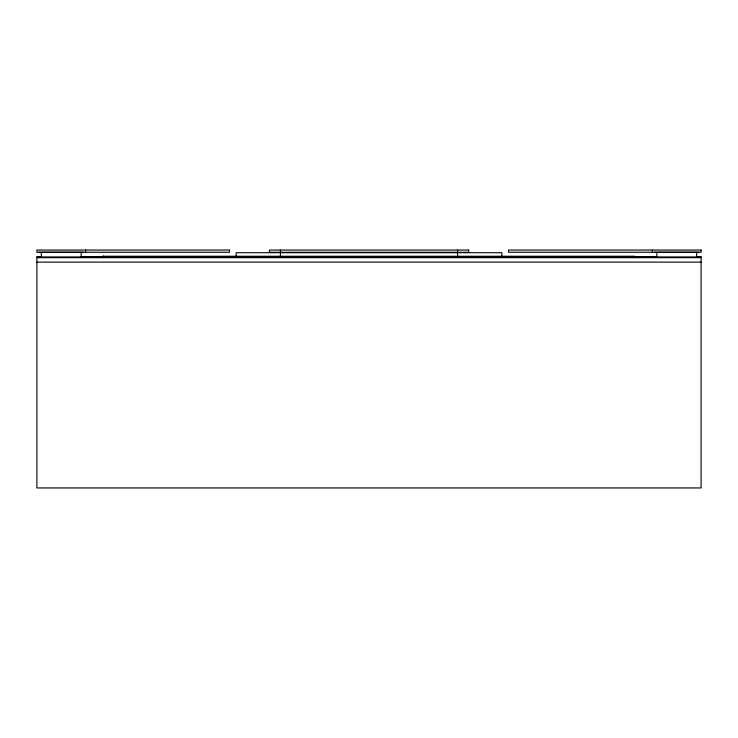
<?xml version="1.0" encoding="UTF-8"?>
<svg xmlns="http://www.w3.org/2000/svg" width="738" height="738" viewBox="0 0 738 738"><rect width="100%" height="100%" fill="white"/><g stroke="black" fill="none" stroke-linecap="round" stroke-linejoin="round"><path stroke-width="1.11" d="M103.237 256.252L103.237 257.359L103.191 256.252L634.698 256.252L634.68 257.691M41.513 256.852L36.9 256.852L36.9 487.947L701.1 487.947L701.1 256.852L696.487 256.852M80.719 256.852L103.781 256.852M634.219 256.852L657.281 256.852M36.9 257.138L701.1 257.138M36.9 257.359L701.1 257.359M36.9 257.691L701.1 257.691M36.9 262.119L701.1 262.119M698.886 252.267L654.606 252.267M696.672 252.71L696.672 257.138M656.82 252.71L656.82 257.138M652.392 250.053L652.392 252.267M501.84 257.359L501.84 252.71L236.16 252.71L236.16 257.359M457.56 250.053L457.56 252.267M457.56 252.71L457.56 256.252M280.44 250.053L280.44 252.267M280.44 252.71L280.44 256.252M103.302 256.252L103.32 257.691M103.163 257.359L103.145 256.252L103.099 257.359M85.608 250.053L85.608 252.267M83.394 252.267L39.114 252.267M81.18 252.71L81.18 257.138M41.328 252.71L41.328 257.138M229.518 250.053L36.9 250.053L36.9 252.267L229.518 252.267L229.518 250.053M468.63 250.053L269.37 250.053L269.37 252.267L468.63 252.267L468.63 250.053M701.1 250.053L508.482 250.053L508.482 252.267L701.1 252.267L701.1 250.053"/></g></svg>
